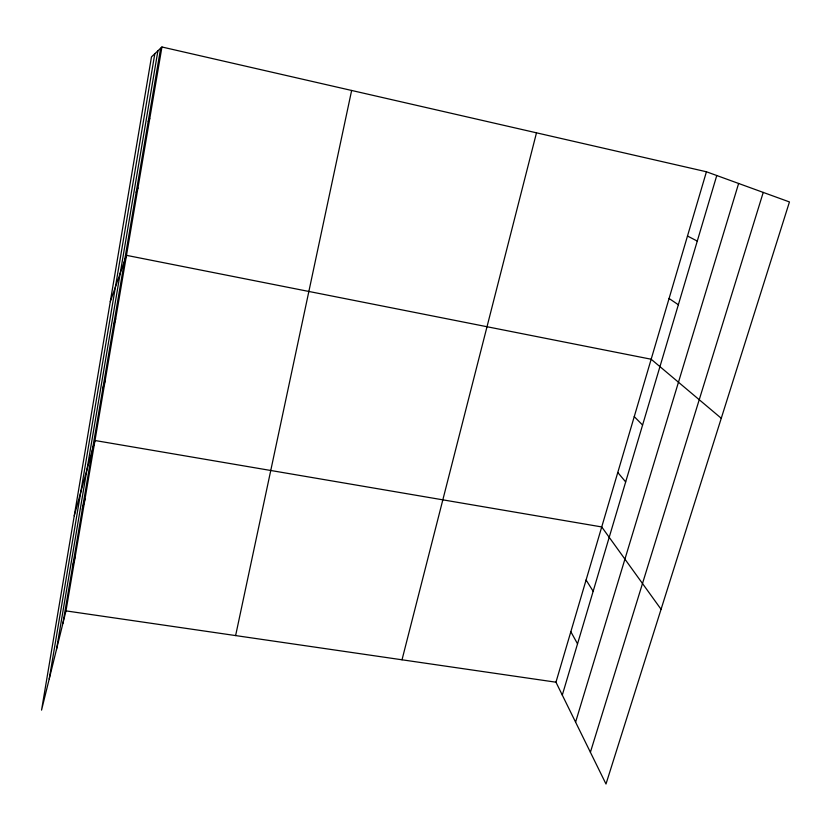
<?xml version="1.0" encoding="UTF-8"?>
<svg xmlns="http://www.w3.org/2000/svg" width="831" height="831" viewBox="0 0 831 831"><rect width="100%" height="100%" fill="white"/><g stroke="black" fill="none" stroke-linecap="round" stroke-linejoin="round"><path stroke-width="1.25" d="M49.226 678.948L154.815 53.724M56.466 649.551L157.921 50.784M62.917 623.333L160.653 48.208M161.941 46.993L151.481 56.872L41.55 710.121L65.981 610.889L161.941 46.993L706.433 171.768L789.45 201.943L605.996 784.007L555.96 682.199L706.433 171.768M235.62 635.58L351.638 90.465M72.474 567.116L75.382 555.627M402.017 659.793L536.494 132.825M82.29 509.32L85.053 498.849M74.25 515.802L94.973 440.503L601.727 526.937L661.061 609.279M102.784 388.763L105.184 380.515M562.296 695.09L716.769 175.528M575.582 722.139L738.624 183.474M590.394 752.273L763.232 192.418M113.473 325.845L115.686 318.824M110.284 301.653L126.489 255.346L651.161 359.231L721.266 418.273M136.17 192.314L137.946 187.993M148.219 121.388L149.757 118.573M65.981 610.889L555.96 682.199M687.486 236.025L697.282 241.073M669.069 298.485L678.356 304.748M634.25 416.601L642.581 425.057M617.776 472.486L625.67 481.928M586.084 580.007L593.157 591.267M570.835 631.737L577.535 643.838"/></g></svg>
